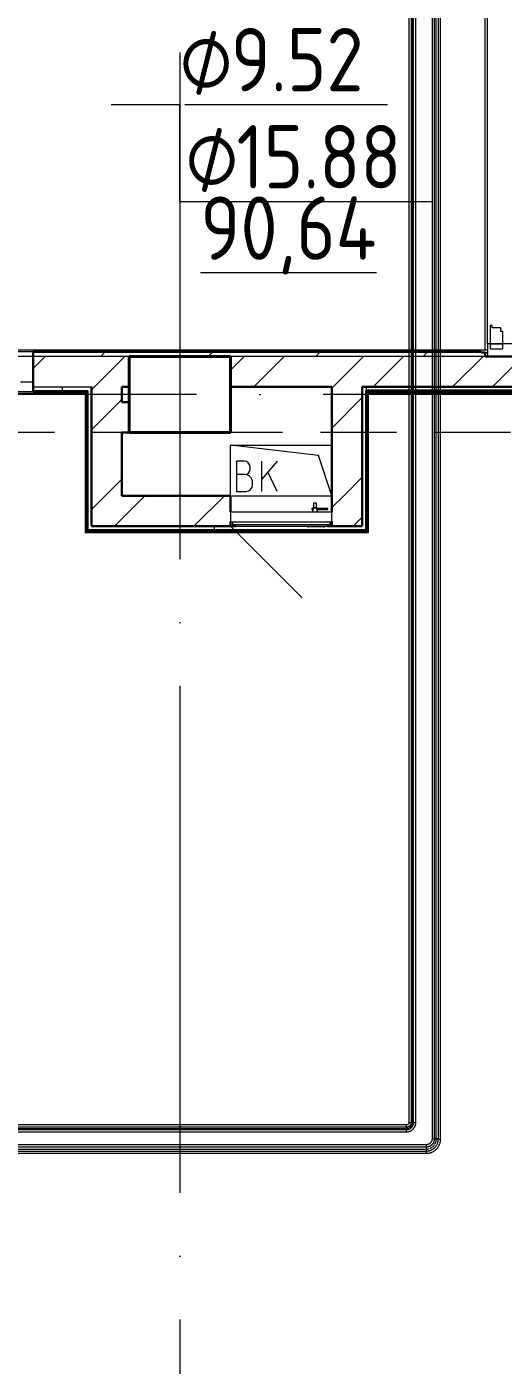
# Model space of a CAD drawing. Header units: millimetres. Extents: x -88595 to 880822, y -1054509 to -148035.
# Drawn here: x 408458 to 410340, y -280533 to -275251 of the extents above; entities that cross this region are included whole.
import ezdxf

# ---------------------------------------------------------------- set-up
doc = ezdxf.new("R2010")
doc.units = ezdxf.units.MM
for name, pattern in [('$8$ADSK_Осевая', [14, 10, -2, 0, -2]), ('ADSK_Линия сетки', [25, 20, -2.5, 0, -2.5]), ('ADSK_Сверху', [4.5, 3, -1.5])]:
    doc.linetypes.add(name, pattern=pattern)
for name, color, linetype, lineweight in [('Витраж', 7, 'Continuous', 9), ('Двери', 7, 'Continuous', 9), ('Изоляция', 7, 'Continuous', 18), ('Линии', 7, 'Continuous', 9), ('Марки', 7, 'Continuous', 20), ('Марки помещений', 7, 'Continuous', 20), ('Несущие колонны', 7, 'Continuous', 18), ('Оборудование', 7, 'Continuous', 18), ('Ограждение', 7, 'Continuous', 9), ('Оси', 7, 'Continuous', 9), ('Перекрытие', 7, 'Continuous', 18), ('Стены наружные', 7, 'Continuous', 18), ('Стены штриховка', 7, 'Continuous', 9), ('Трубопровод', 7, 'Continuous', 18), ('Трубопроводы', 7, 'Continuous', 18)]:
    doc.layers.add(name, color=color, linetype=linetype, lineweight=lineweight)
doc.styles.add('$1$GOST Common_9', font='GOST_Common.ttf', dxfattribs={"width": 0.9, "height": 250})
doc.styles.add('$5$GOST Common', font='GOST_Common.ttf', dxfattribs={"width": 0.9, "height": 250})
doc.styles.add('GOST Common_2', font='GOST_Common.ttf', dxfattribs={"width": 0.9, "height": 350})

# ---------------------------------------------------------------- blocks, each defined once
blk = doc.blocks.new('$0$ADSK_МедьПайка_Отвод-гнутая труба - Отвод _гнутая труба_-V37-В_Координация_3 этаж ОВ3')
at = {"layer": 'Трубопроводы', "color": 134, "true_color": 0x00a6a6}
for p, q in [((-39.7, 7.9), (-39.7, -7.9)), ((-39.7, 7.9), (-39.7, -7.9)), ((7.9, 39.7), (-7.9, 39.7)), ((7.9, 39.7), (-7.9, 39.7))]:
    blk.add_line(p, q, dxfattribs=at)
at = {"layer": 'Трубопроводы', "color": 134, "true_color": 0x00a6a6, "flags": 128}
for points in [[(-39.7, -7.9), (-37.8, -7.9), (-35.9, -7.8), (-34, -7.6), (-32.1, -7.3), (-30.2, -7), (-28.4, -6.6), (-26.5, -6.1), (-24.7, -5.5), (-22.9, -4.9), (-21.1, -4.2), (-19.4, -3.4), (-17.7, -2.6), (-16, -1.6), (-14.4, -0.7), (-12.8, 0.4), (-11.2, 1.5), (-9.7, 2.7), (-8.3, 3.9), (-6.9, 5.2), (-5.5, 6.5), (-4.2, 7.9), (-3, 9.3), (-1.8, 10.8), (-0.7, 12.4), (0.4, 14), (1.4, 15.6), (2.3, 17.2), (3.2, 18.9), (4, 20.7), (4.7, 22.4), (5.4, 24.2), (5.9, 26), (6.4, 27.9), (6.9, 29.7), (7.2, 31.6), (7.5, 33.5), (7.7, 35.4), (7.9, 37.3), (7.9, 39.2), (7.9, 39.7)], [(-7.9, 39.7), (-8, 38.4), (-8, 37.2), (-8.2, 35.9), (-8.3, 34.6), (-8.6, 33.4), (-8.9, 32.2), (-9.2, 30.9), (-9.6, 29.7), (-10, 28.5), (-10.4, 27.3), (-11, 26.2), (-11.5, 25), (-12.1, 23.9), (-12.8, 22.8), (-13.5, 21.8), (-14.2, 20.7), (-15, 19.7), (-15.8, 18.8), (-16.7, 17.8), (-17.6, 16.9), (-18.5, 16.1), (-19.5, 15.2), (-20.5, 14.4), (-21.5, 13.7), (-22.5, 13), (-23.6, 12.3), (-24.7, 11.7), (-25.9, 11.1), (-27, 10.6), (-28.2, 10.1), (-29.4, 9.7), (-30.6, 9.3), (-31.8, 8.9), (-33.1, 8.6), (-34.3, 8.4), (-35.6, 8.2), (-36.8, 8.1), (-38.1, 8), (-39.4, 7.9), (-39.7, 7.9)]]:
    blk.add_lwpolyline(points, dxfattribs=at)
blk = doc.blocks.new('$0$ADSK_МедьПайка_Отвод-гнутая труба - Отвод _гнутая труба_-V35-В_Координация_3 этаж ОВ3')
at = {"layer": 'Трубопроводы', "color": 190, "true_color": 0x8000ff}
for p, q in [((-23.8, 4.8), (-23.8, -4.8)), ((-23.8, 4.8), (-23.8, -4.8)), ((4.8, 23.8), (-4.8, 23.8)), ((4.8, 23.8), (-4.8, 23.8))]:
    blk.add_line(p, q, dxfattribs=at)
at = {"layer": 'Трубопроводы', "color": 190, "true_color": 0x8000ff, "flags": 128}
for points in [[(-23.8, -4.8), (-22.7, -4.7), (-21.5, -4.7), (-20.4, -4.6), (-19.2, -4.4), (-18.1, -4.2), (-17, -3.9), (-15.9, -3.6), (-14.8, -3.3), (-13.7, -2.9), (-12.7, -2.5), (-11.6, -2), (-10.6, -1.5), (-9.6, -1), (-8.6, -0.4), (-7.7, 0.2), (-6.7, 0.9), (-5.8, 1.6), (-5, 2.3), (-4.1, 3.1), (-3.3, 3.9), (-2.5, 4.7), (-1.8, 5.6), (-1.1, 6.5), (-0.4, 7.4), (0.2, 8.4), (0.8, 9.3), (1.4, 10.3), (1.9, 11.4), (2.4, 12.4), (2.8, 13.5), (3.2, 14.5), (3.6, 15.6), (3.9, 16.7), (4.1, 17.8), (4.3, 18.9), (4.5, 20.1), (4.6, 21.2), (4.7, 22.3), (4.8, 23.5), (4.8, 23.8)], [(-4.8, 23.8), (-4.8, 23), (-4.8, 22.3), (-4.9, 21.5), (-5, 20.8), (-5.1, 20), (-5.3, 19.3), (-5.5, 18.5), (-5.7, 17.8), (-6, 17.1), (-6.3, 16.4), (-6.6, 15.7), (-6.9, 15), (-7.3, 14.3), (-7.7, 13.7), (-8.1, 13), (-8.5, 12.4), (-9, 11.8), (-9.5, 11.2), (-10, 10.7), (-10.5, 10.1), (-11.1, 9.6), (-11.7, 9.1), (-12.3, 8.7), (-12.9, 8.2), (-13.5, 7.8), (-14.2, 7.4), (-14.8, 7), (-15.5, 6.7), (-16.2, 6.3), (-16.9, 6.1), (-17.6, 5.8), (-18.3, 5.6), (-19.1, 5.4), (-19.8, 5.2), (-20.6, 5), (-21.3, 4.9), (-22.1, 4.8), (-22.8, 4.8), (-23.6, 4.8), (-23.8, 4.8)]]:
    blk.add_lwpolyline(points, dxfattribs=at)
blk = doc.blocks.new('$0$ADSK_M_Трубы - Диаметр_8-160846-В_Координация_3 этаж ОВ3')
at = {"layer": 'Марки'}
blk.add_line((0, 0), (8, 0), dxfattribs=at)
blk = doc.blocks.new('$0$ADSK_M_Трубы - Диаметр_10-3265709-В_Координация_3 этаж ОВ3')
at = {"layer": 'Марки'}
blk.add_line((0, 0), (10, 0), dxfattribs=at)
blk = doc.blocks.new('3 этаж')
at = {"lineweight": 18}
for p, q in [((421490.7, 649483), (421143.9, 649523.9)), ((421143.9, 649323.9), (421143.9, 649523.9)), ((421143.9, 649523.9), (421543.9, 649523.9)), ((421543.9, 649323.9), (421490.7, 649483)), ((421197.2, 649461.1), (421167.2, 649461.1)), ((421167.2, 649461.1), (421167.2, 649341.1)), ((421220.5, 649427.8), (421220.5, 649437.8)), ((421327.2, 649461.1), (421267.2, 649389.6)), ((421267.2, 649341.1), (421267.2, 649461.1)), ((421200.5, 649407.8), (421167.2, 649407.8)), ((421230.5, 649367.8), (421230.5, 649377.8)), ((421327.2, 649341.1), (421291.2, 649418.2)), ((421167.2, 649341.1), (421203.8, 649341.1))]:
    blk.add_line(p, q, dxfattribs=at)
for centre, radius, start, end in [((421197.2, 649437.8), 23.3, 0, 90), ((421200.5, 649427.8), 20, 270, 0), ((421200.5, 649377.8), 30, 0, 90), ((421203.8, 649367.8), 26.7, 270, 0)]:
    blk.add_arc(centre, radius, start, end, dxfattribs=at)
at = {"layer": 'Витраж'}
blk.add_line((422158.9, 649923.9), (422158.9, 651928.9), dxfattribs=at)
at = {"layer": 'Витраж', "lineweight": 18, "extrusion": (0, 0, -1)}
for p, q in [((422158.9, 649923.9), (422158.9, 649873.9)), ((422168.9, 649923.9), (422158.9, 649923.9)), ((422258.9, 649923.9), (422218.9, 649923.9)), ((420363.9, 649873.9), (420313.9, 649873.9)), ((420363.9, 649773.9), (420363.9, 649873.9)), ((422158.9, 649873.9), (422258.9, 649873.9)), ((420313.9, 649773.9), (420363.9, 649773.9))]:
    blk.add_line(p, q, dxfattribs=at)
at = {"layer": 'Двери'}
for p, q in [((422176.9, 649995.9), (422168.9, 649995.9)), ((422168.9, 649995.9), (422168.9, 649923.9)), ((422176.9, 649986.9), (422176.9, 649995.9)), ((422210.9, 649986.9), (422176.9, 649986.9)), ((422210.9, 649972.9), (422210.9, 649986.9)), ((422218.9, 649972.9), (422210.9, 649972.9)), ((422218.9, 649923.9), (422218.9, 649972.9)), ((422218.9, 649923.9), (422168.9, 649923.9)), ((422168.9, 649923.9), (422168.9, 649903.9)), ((422168.9, 649923.9), (422218.9, 649923.9)), ((422168.9, 649903.9), (422218.9, 649903.9)), ((422218.9, 649903.9), (422218.9, 649923.9))]:
    blk.add_line(p, q, dxfattribs=at)
at = {"layer": 'Линии', "linetype": 'ADSK_Сверху', "ltscale": 100}
for p, q in [((446548.9, 649873.9), (413338.9, 649873.9)), ((446548.9, 649573.9), (413338.9, 649573.9))]:
    blk.add_line(p, q, dxfattribs=at)
at = {"layer": 'Несущие колонны', "lineweight": 40}
for p, q in [((420743.9, 649873.9), (421143.9, 649873.9)), ((420743.9, 649573.9), (420743.9, 649873.9)), ((421143.9, 649873.9), (420743.9, 649873.9)), ((421143.9, 649873.9), (421143.9, 649573.9)), ((420743.9, 649753.9), (420743.9, 649573.9)), ((421143.9, 649573.9), (421143.9, 649753.9)), ((421143.9, 649573.9), (420743.9, 649573.9)), ((420743.9, 649573.9), (421143.9, 649573.9))]:
    blk.add_line(p, q, dxfattribs=at)
at = {"layer": 'Несущие колонны'}
for p, q in [((420743.9, 649873.9), (420743.9, 649753.9)), ((421143.9, 649753.9), (421143.9, 649873.9))]:
    blk.add_line(p, q, dxfattribs=at)
at = {"layer": 'Оборудование'}
for p, q in [((421472.6, 649274.2), (421464.3, 649274.2)), ((421464.3, 649274.2), (421464.3, 649269.2)), ((421464.3, 649269.2), (421472.6, 649269.2)), ((421467.8, 649274.8), (421467.8, 649258.9)), ((421487.1, 649274.8), (421467.8, 649274.8)), ((421471.3, 649276.7), (421469.3, 649274.8)), ((421471.3, 649294.2), (421471.3, 649276.7)), ((421483.5, 649294.2), (421471.3, 649294.2)), ((421483.5, 649276.7), (421471.3, 649276.7)), ((421528.1, 649274.2), (421482.2, 649274.2)), ((421482.2, 649269.2), (421528.1, 649269.2)), ((421483.5, 649276.7), (421483.5, 649294.2)), ((421485.5, 649274.8), (421483.5, 649276.7)), ((421487.1, 649258.9), (421487.1, 649274.8)), ((421528.1, 649269.2), (421528.1, 649274.2)), ((421143.9, 649258.9), (421143.9, 649222.5)), ((421543.9, 649258.9), (421143.9, 649258.9)), ((421144.8, 649221.6), (421543, 649221.6)), ((421150.9, 649221.6), (421150.9, 649211.8)), ((421536.9, 649211.8), (421536.9, 649221.6)), ((421543.9, 649222.5), (421543.9, 649258.9)), ((421143.9, 649203.9), (421426.7, 648921)), ((421151.9, 649210.9), (421535.9, 649210.9)), ((421162.9, 649209.3), (421162.9, 649203.9)), ((421162.9, 649203.9), (421524.9, 649203.9)), ((421447.4, 649203.9), (421447.4, 649201.9)), ((421447.4, 649201.9), (421451.4, 649201.9)), ((421511.9, 649201.9), (421451.4, 649201.9)), ((421511.9, 649201.9), (421515.9, 649201.9)), ((421515.9, 649201.9), (421515.9, 649203.9)), ((421524.9, 649203.9), (421524.9, 649209.3))]:
    blk.add_line(p, q, dxfattribs=at)
for points, knots in [([(421143.9, 649222.5), (421143.9, 649222.4), (421143.9, 649222.2), (421144, 649222), (421144.2, 649221.8), (421144.3, 649221.7), (421144.5, 649221.6), (421144.6, 649221.6), (421144.7, 649221.6), (421144.8, 649221.6)], [-1, -1, -1, -1, -0.833333, -0.666667, -0.5, -0.333333, -0.25, -0.166667, 0, 0, 0, 0]), ([(421543, 649221.6), (421543.1, 649221.6), (421543.2, 649221.6), (421543.3, 649221.6), (421543.5, 649221.7), (421543.6, 649221.8), (421543.8, 649222), (421543.9, 649222.2), (421543.9, 649222.4), (421543.9, 649222.5)], [0, 0, 0, 0, 0.166667, 0.25, 0.333333, 0.5, 0.666667, 0.833333, 1, 1, 1, 1]), ([(421150.9, 649211.8), (421150.9, 649211.7), (421150.9, 649211.6), (421151, 649211.4), (421151.1, 649211.2), (421151.3, 649211.1), (421151.4, 649211), (421151.5, 649210.9), (421151.6, 649210.9), (421151.8, 649210.9), (421151.9, 649210.9)], [-1, -1, -1, -1, -0.833333, -0.666667, -0.541667, -0.416667, -0.333333, -0.25, -0.166667, 0, 0, 0, 0]), ([(421161.4, 649210.9), (421161.5, 649210.9), (421161.7, 649210.8), (421162, 649210.7), (421162.1, 649210.7), (421162.3, 649210.5), (421162.5, 649210.4), (421162.6, 649210.3), (421162.7, 649210.1), (421162.8, 649209.9), (421162.9, 649209.7), (421162.9, 649209.5), (421162.9, 649209.3)], [-1, -1, -1, -1, -0.833333, -0.75, -0.666667, -0.583333, -0.5, -0.416667, -0.333333, -0.25, -0.166667, 0, 0, 0, 0]), ([(421524.9, 649209.3), (421524.9, 649209.5), (421524.9, 649209.7), (421525, 649209.9), (421525.1, 649210.1), (421525.2, 649210.3), (421525.3, 649210.4), (421525.5, 649210.5), (421525.7, 649210.7), (421525.8, 649210.7), (421526.1, 649210.8), (421526.3, 649210.9), (421526.4, 649210.9)], [0, 0, 0, 0, 0.166667, 0.25, 0.333333, 0.416667, 0.5, 0.583333, 0.666667, 0.75, 0.833333, 1, 1, 1, 1]), ([(421535.9, 649210.9), (421536, 649210.9), (421536.2, 649210.9), (421536.3, 649210.9), (421536.4, 649211), (421536.5, 649211.1), (421536.7, 649211.2), (421536.8, 649211.4), (421536.9, 649211.6), (421536.9, 649211.7), (421536.9, 649211.8)], [0, 0, 0, 0, 0.166667, 0.25, 0.333333, 0.416667, 0.541667, 0.666667, 0.833333, 1, 1, 1, 1])]:
    blk.add_open_spline(points, degree=3, knots=knots, dxfattribs=at)
at = {"layer": 'Ограждение'}
for p, q in [((422158.9, 649898.9), (416823.9, 649898.9)), ((422149.3, 649888.9), (422158.9, 649888.9)), ((416823.9, 649728.9), (420568.9, 649728.9)), ((420573.9, 649733.9), (420568.9, 649728.9)), ((420568.9, 649728.9), (420568.9, 649178.9)), ((421688.9, 649728.9), (421683.9, 649733.9)), ((421688.9, 649178.9), (421688.9, 649728.9)), ((421688.9, 649728.9), (424448.9, 649728.9)), ((420568.9, 649178.9), (420573.9, 649183.9)), ((420568.9, 649178.9), (421688.9, 649178.9)), ((421688.9, 649178.9), (421683.9, 649183.9))]:
    blk.add_line(p, q, dxfattribs=at)
at = {"layer": 'Оси', "linetype": 'ADSK_Линия сетки', "ltscale": 100}
for p, q in [((420943.9, 661073.9), (420943.9, 629947.7)), ((466011.2, 649723.9), (389071.6, 649723.9))]:
    blk.add_line(p, q, dxfattribs=at)
at = {"layer": 'Перекрытие', "color": 49, "true_color": 0x464646}
for p, q in [((421143.9, 649323.9), (421143.9, 649523.9)), ((421143.9, 649523.9), (421543.9, 649523.9))]:
    blk.add_line(p, q, dxfattribs=at)
at = {"layer": 'Стены наружные'}
for p, q in [((422149.3, 649898.9), (422149.3, 651953.9)), ((416913.9, 649893.9), (420363.9, 649893.9)), ((420743.9, 649753.9), (420743.9, 649873.9)), ((421143.9, 649873.9), (421143.9, 649753.9)), ((420363.9, 649733.9), (416913.9, 649733.9)), ((421143.9, 649323.9), (421543.9, 649323.9))]:
    blk.add_line(p, q, dxfattribs=at)
at = {"layer": 'Стены наружные', "lineweight": 30}
for p, q in [((420363.9, 649893.9), (420363.9, 649733.9)), ((422134.3, 649893.9), (420363.9, 649893.9)), ((420743.9, 649873.9), (421143.9, 649873.9)), ((422134.3, 649888.9), (422134.3, 649893.9)), ((422149.3, 649888.9), (422134.3, 649888.9)), ((422149.3, 649873.9), (422149.3, 649888.9)), ((422149.3, 649873.9), (424593.9, 649873.9)), ((420593.9, 649203.9), (420593.9, 649753.9)), ((420713.9, 649753.9), (420743.9, 649753.9)), ((420713.9, 649693.9), (420713.9, 649753.9)), ((421143.9, 649753.9), (421543.9, 649753.9)), ((421543.9, 649753.9), (421543.9, 649258.9)), ((421663.9, 649753.9), (424473.9, 649753.9)), ((421663.9, 649203.9), (421663.9, 649753.9)), ((420363.9, 649733.9), (420573.9, 649733.9)), ((420573.9, 649733.9), (420573.9, 649183.9)), ((420578.9, 649738.9), (420578.9, 649188.9)), ((420743.9, 649693.9), (420713.9, 649693.9)), ((420743.9, 649573.9), (420743.9, 649693.9)), ((421678.9, 649188.9), (421678.9, 649738.9)), ((421678.9, 649738.9), (424458.9, 649738.9)), ((421683.9, 649183.9), (421683.9, 649733.9)), ((421683.9, 649733.9), (424453.9, 649733.9)), ((420713.9, 649323.9), (420713.9, 649573.9)), ((420713.9, 649573.9), (420743.9, 649573.9)), ((421143.9, 649323.9), (420713.9, 649323.9)), ((421143.9, 649258.9), (421143.9, 649323.9)), ((421143.9, 649203.9), (421143.9, 649222.2)), ((421543.9, 649222.2), (421543.9, 649203.9)), ((420573.9, 649183.9), (421683.9, 649183.9)), ((420578.9, 649188.9), (421678.9, 649188.9)), ((421162.9, 649203.9), (420593.9, 649203.9)), ((421663.9, 649203.9), (421524.9, 649203.9))]:
    blk.add_line(p, q, dxfattribs=at)
at = {"layer": 'Стены наружные', "linetype": 'Continuous', "lineweight": 9}
for p, q in [((420363.9, 649889.3), (420368.5, 649893.9)), ((420363.9, 649825.8), (420411.9, 649873.9)), ((420434.2, 649888.9), (420439.2, 649893.9)), ((420504.9, 649888.9), (420509.9, 649893.9)), ((420575.6, 649888.9), (420580.6, 649893.9)), ((420606.2, 649753.9), (420726.2, 649873.9)), ((420631.3, 649873.9), (420646.3, 649888.9)), ((420646.3, 649888.9), (420651.3, 649893.9)), ((420717, 649888.9), (420722, 649893.9)), ((420787.7, 649888.9), (420792.7, 649893.9)), ((420858.4, 649888.9), (420863.4, 649893.9)), ((420929.2, 649888.9), (420934.2, 649893.9)), ((420999.9, 649888.9), (421004.9, 649893.9)), ((421055.6, 649873.9), (421070.6, 649888.9)), ((421070.6, 649888.9), (421075.6, 649893.9)), ((421141.3, 649888.9), (421146.3, 649893.9)), ((421143.9, 649820.1), (421197.7, 649873.9)), ((421212, 649888.9), (421217, 649893.9)), ((421234.9, 649753.9), (421354.9, 649873.9)), ((421282.7, 649888.9), (421287.7, 649893.9)), ((421353.4, 649888.9), (421358.4, 649893.9)), ((421424.1, 649888.9), (421429.1, 649893.9)), ((421479.8, 649873.9), (421494.8, 649888.9)), ((421494.8, 649888.9), (421499.8, 649893.9)), ((421549.2, 649753.9), (421669.2, 649873.9)), ((421565.6, 649888.9), (421570.6, 649893.9)), ((421636.3, 649888.9), (421641.3, 649893.9)), ((421706.3, 649753.9), (421826.3, 649873.9)), ((421707, 649888.9), (421712, 649893.9)), ((421777.7, 649888.9), (421782.7, 649893.9)), ((421848.4, 649888.9), (421853.4, 649893.9)), ((421904.1, 649873.9), (421919.1, 649888.9)), ((421919.1, 649888.9), (421924.1, 649893.9)), ((421989.8, 649888.9), (421994.8, 649893.9)), ((422020.6, 649753.9), (422140.6, 649873.9)), ((422060.5, 649888.9), (422065.5, 649893.9)), ((422131.2, 649888.9), (422134.3, 649891.9)), ((422177.8, 649753.9), (422297.8, 649873.9)), ((420479.9, 649738.9), (420479.9, 649753.9)), ((420593.9, 649741.5), (420606.2, 649753.9)), ((421543.9, 649748.6), (421549.2, 649753.9)), ((421679.9, 649738.9), (421679.9, 649753.9)), ((420420.6, 649733.9), (420425.6, 649738.9)), ((420491.3, 649733.9), (420496.3, 649738.9)), ((420562, 649733.9), (420567, 649738.9)), ((420593.9, 649584.4), (420703.4, 649693.9)), ((420703.4, 649693.9), (420713.9, 649704.4)), ((421543.9, 649591.4), (421663.9, 649711.4)), ((421678.9, 649719.4), (421683.9, 649724.4)), ((421693.4, 649733.9), (421698.4, 649738.9)), ((421764.1, 649733.9), (421769.1, 649738.9)), ((421834.8, 649733.9), (421839.8, 649738.9)), ((421905.5, 649733.9), (421910.5, 649738.9)), ((421976.2, 649733.9), (421981.2, 649738.9)), ((422047, 649733.9), (422052, 649738.9)), ((422117.7, 649733.9), (422122.7, 649738.9)), ((422188.4, 649733.9), (422193.4, 649738.9)), ((420573.9, 649675), (420578.9, 649680)), ((421678.9, 649648.7), (421683.9, 649653.7)), ((420573.9, 649604.3), (420578.9, 649609.3)), ((420573.9, 649533.6), (420578.9, 649538.6)), ((421678.9, 649577.9), (421683.9, 649582.9)), ((421678.9, 649507.2), (421683.9, 649512.2)), ((420573.9, 649462.9), (420578.9, 649467.9)), ((421678.9, 649436.5), (421683.9, 649441.5)), ((420573.9, 649392.2), (420578.9, 649397.2)), ((420593.9, 649270.1), (420713.9, 649390.1)), ((421590.6, 649323.9), (421663.9, 649397.1)), ((420573.9, 649321.5), (420578.9, 649326.5)), ((420713.9, 649232.9), (420804.9, 649323.9)), ((420999.2, 649203.9), (421119.2, 649323.9)), ((421543.9, 649277.1), (421590.6, 649323.9)), ((421678.9, 649365.8), (421683.9, 649370.8)), ((421678.9, 649295.1), (421683.9, 649300.1)), ((420573.9, 649250.8), (420578.9, 649255.8)), ((420684.9, 649203.9), (420713.9, 649232.9)), ((421627.8, 649203.9), (421663.9, 649240)), ((421678.9, 649224.4), (421683.9, 649229.4)), ((420577.7, 649183.9), (420578.9, 649185)), ((420578.9, 649185), (420582.7, 649188.9)), ((420648.4, 649183.9), (420653.4, 649188.9)), ((420719.1, 649183.9), (420724.1, 649188.9)), ((420789.8, 649183.9), (420794.8, 649188.9)), ((420860.6, 649183.9), (420865.6, 649188.9)), ((420931.3, 649183.9), (420936.3, 649188.9)), ((421002, 649183.9), (421007, 649188.9)), ((421072.7, 649183.9), (421077.7, 649188.9)), ((421079.9, 649188.9), (421079.9, 649203.9)), ((421143.4, 649183.9), (421148.4, 649188.9)), ((421214.1, 649183.9), (421219.1, 649188.9)), ((421284.8, 649183.9), (421289.8, 649188.9)), ((421355.5, 649183.9), (421360.5, 649188.9)), ((421426.2, 649183.9), (421431.2, 649188.9)), ((421497, 649183.9), (421502, 649188.9)), ((421567.7, 649183.9), (421572.7, 649188.9)), ((421638.4, 649183.9), (421643.4, 649188.9))]:
    blk.add_line(p, q, dxfattribs=at)
at = {"layer": 'Стены штриховка'}
for p, q in [((422134.3, 649888.9), (420363.9, 649888.9)), ((420743.9, 649873.9), (420363.9, 649873.9)), ((422149.3, 649873.9), (421143.9, 649873.9)), ((420363.9, 649753.9), (420593.9, 649753.9)), ((420363.9, 649738.9), (420578.9, 649738.9))]:
    blk.add_line(p, q, dxfattribs=at)
at = {"layer": 'Марки помещений', "style": 'GOST Common_2', "width": 0.9}
blk.add_text('%%U90,64', height=250, dxfattribs=at).set_placement((421024.7, 650255.4))

msp = doc.modelspace()

# ---------------------------------------------------------------- linework, layer by layer
at = {"layer": 'Изоляция', "color": 190, "true_color": 0x8000ff}
for p, q in [((409967.2, -274685.1), (409967.2, -279574.9)), ((409994.7, -279574.9), (409994.7, -274686.6)), ((409957.1, -279585), (408214.4, -279585)), ((409957.1, -279585), (409957.1, -279612.5)), ((409967.2, -279574.9), (409994.7, -279574.9)), ((408222.6, -279612.5), (409957.1, -279612.5))]:
    msp.add_line(p, q, dxfattribs=at)
at = {"layer": 'Изоляция', "color": 134, "true_color": 0x00a6a6}
for p, q in [((410058.7, -274790.1), (410058.7, -279640.3)), ((410092.6, -279640.3), (410092.6, -274793.2)), ((410058.7, -279640.3), (410092.6, -279640.3)), ((410035.9, -279663), (408258.4, -279663)), ((408265.8, -279696.9), (410035.9, -279696.9)), ((410035.9, -279663), (410035.9, -279696.9))]:
    msp.add_line(p, q, dxfattribs=at)
at = {"layer": 'Изоляция', "color": 190, "true_color": 0x8000ff, "flags": 128}
for points in [[(409957.1, -279612.5), (409958.6, -279612.5), (409960.1, -279612.4), (409961.6, -279612.2), (409963.1, -279612), (409964.6, -279611.7), (409966, -279611.4), (409967.5, -279611), (409968.9, -279610.6), (409970.4, -279610.1), (409971.7, -279609.5), (409973.1, -279608.9), (409974.5, -279608.2), (409975.8, -279607.5), (409977.1, -279606.8), (409978.3, -279605.9), (409979.5, -279605.1), (409980.7, -279604.1), (409981.9, -279603.2), (409983, -279602.2), (409984.1, -279601.1), (409985.1, -279600), (409986.1, -279598.9), (409987, -279597.7), (409987.9, -279596.5), (409988.7, -279595.2), (409989.5, -279593.9), (409990.2, -279592.6), (409990.9, -279591.3), (409991.6, -279589.9), (409992.1, -279588.5), (409992.6, -279587.1), (409993.1, -279585.7), (409993.5, -279584.2), (409993.8, -279582.8), (409994.1, -279581.3), (409994.4, -279579.8), (409994.5, -279578.3), (409994.6, -279576.8), (409994.7, -279575.3), (409994.7, -279574.9)], [(409967.2, -279574.9), (409967.2, -279575.3), (409967.1, -279575.7), (409967.1, -279576.1), (409967, -279576.5), (409967, -279576.9), (409966.9, -279577.3), (409966.8, -279577.7), (409966.6, -279578.1), (409966.5, -279578.5), (409966.4, -279578.8), (409966.2, -279579.2), (409966, -279579.6), (409965.8, -279579.9), (409965.6, -279580.3), (409965.4, -279580.6), (409965.2, -279580.9), (409964.9, -279581.2), (409964.7, -279581.5), (409964.4, -279581.8), (409964.1, -279582.1), (409963.8, -279582.4), (409963.5, -279582.7), (409963.2, -279582.9), (409962.9, -279583.2), (409962.5, -279583.4), (409962.2, -279583.6), (409961.9, -279583.8), (409961.5, -279584), (409961.1, -279584.1), (409960.8, -279584.3), (409960.4, -279584.4), (409960, -279584.5), (409959.6, -279584.7), (409959.2, -279584.7), (409958.8, -279584.8), (409958.4, -279584.9), (409958, -279584.9), (409957.6, -279585), (409957.2, -279585), (409957.1, -279585)]]:
    msp.add_lwpolyline(points, dxfattribs=at)
at = {"layer": 'Изоляция', "color": 134, "true_color": 0x00a6a6, "flags": 128}
for points in [[(410035.9, -279696.9), (410038.2, -279696.9), (410040.4, -279696.7), (410042.7, -279696.5), (410044.9, -279696.2), (410047.2, -279695.8), (410049.4, -279695.3), (410051.6, -279694.7), (410053.7, -279694), (410055.9, -279693.3), (410058, -279692.4), (410060, -279691.5), (410062.1, -279690.5), (410064.1, -279689.4), (410066, -279688.3), (410067.9, -279687), (410069.7, -279685.7), (410071.5, -279684.3), (410073.3, -279682.9), (410074.9, -279681.3), (410076.6, -279679.7), (410078.1, -279678.1), (410079.6, -279676.4), (410081, -279674.6), (410082.3, -279672.8), (410083.6, -279670.9), (410084.8, -279669), (410085.9, -279667), (410086.9, -279665), (410087.8, -279662.9), (410088.7, -279660.8), (410089.5, -279658.7), (410090.2, -279656.5), (410090.8, -279654.3), (410091.3, -279652.1), (410091.7, -279649.9), (410092.1, -279647.7), (410092.3, -279645.4), (410092.5, -279643.2), (410092.6, -279640.9), (410092.6, -279640.3)], [(410058.7, -279640.3), (410058.7, -279641.2), (410058.6, -279642.1), (410058.5, -279643), (410058.4, -279643.9), (410058.2, -279644.8), (410058, -279645.7), (410057.8, -279646.6), (410057.5, -279647.4), (410057.2, -279648.3), (410056.9, -279649.1), (410056.5, -279650), (410056.1, -279650.8), (410055.7, -279651.6), (410055.2, -279652.4), (410054.7, -279653.1), (410054.2, -279653.9), (410053.6, -279654.6), (410053, -279655.3), (410052.4, -279656), (410051.8, -279656.6), (410051.1, -279657.2), (410050.4, -279657.8), (410049.7, -279658.4), (410049, -279658.9), (410048.2, -279659.4), (410047.4, -279659.9), (410046.6, -279660.4), (410045.8, -279660.8), (410045, -279661.1), (410044.2, -279661.5), (410043.3, -279661.8), (410042.4, -279662.1), (410041.6, -279662.3), (410040.7, -279662.5), (410039.8, -279662.7), (410038.9, -279662.8), (410038, -279662.9), (410037.1, -279663), (410036.2, -279663), (410035.9, -279663)]]:
    msp.add_lwpolyline(points, dxfattribs=at)
at = {"layer": 'Марки'}
for p, q in [((408792, -275557.1), (409061.7, -275557.1)), ((409061.7, -275557.1), (409061.7, -275940.4))]:
    msp.add_line(p, q, dxfattribs=at)
at = {"layer": 'Трубопровод', "color": 190, "linetype": 'Continuous', "true_color": 0x8000ff}
for p, q in [((409976.2, -274682.9), (409976.2, -279574.9)), ((409985.7, -279574.9), (409985.7, -274682.9)), ((409957.1, -279594), (408214.4, -279594)), ((408214.4, -279603.5), (409957.1, -279603.5))]:
    msp.add_line(p, q, dxfattribs=at)
at = {"layer": 'Трубопровод', "color": 190, "true_color": 0x8000ff}
for p, q in [((409980.9, -279574.9), (409980.9, -274682.9)), ((409980.9, -279574.9), (409980.9, -274682.9)), ((408214.4, -279598.7), (409957.1, -279598.7)), ((408214.4, -279598.7), (409957.1, -279598.7))]:
    msp.add_line(p, q, dxfattribs=at)
at = {"layer": 'Трубопровод', "color": 134, "linetype": 'Continuous', "true_color": 0x00a6a6}
for p, q in [((410067.7, -274784.7), (410067.7, -279640.3)), ((410083.6, -279640.3), (410083.6, -274784.7)), ((410035.9, -279672), (408258.4, -279672)), ((408258.4, -279687.9), (410035.9, -279687.9))]:
    msp.add_line(p, q, dxfattribs=at)
at = {"layer": 'Трубопровод', "color": 134, "true_color": 0x00a6a6}
for p, q in [((410075.6, -279640.3), (410075.6, -274784.7)), ((410075.6, -279640.3), (410075.6, -274784.7)), ((408258.4, -279680), (410035.9, -279680)), ((408258.4, -279680), (410035.9, -279680))]:
    msp.add_line(p, q, dxfattribs=at)
at = {"layer": 'Трубопроводы', "color": 190, "linetype": '$8$ADSK_Осевая', "true_color": 0x8000ff}
msp.add_arc((409957.1, -279574.9), 23.8, 270, 0, dxfattribs=at)
at = {"layer": 'Трубопроводы', "color": 134, "linetype": '$8$ADSK_Осевая', "true_color": 0x00a6a6}
msp.add_arc((410035.9, -279640.3), 39.7, 270, 0, dxfattribs=at)

# ---------------------------------------------------------------- block references
at = {"layer": 'Марки', "xscale": 99.99999999999993, "yscale": 99.99999999999993, "zscale": 99.99999999999993}
for name, p in [('$0$ADSK_M_Трубы - Диаметр_8-160846-В_Координация_3 этаж ОВ3', (409082.4, -275557.1)), ('$0$ADSK_M_Трубы - Диаметр_10-3265709-В_Координация_3 этаж ОВ3', (409061.7, -275940.4))]:
    msp.add_blockref(name, p, dxfattribs=at)
at = {"layer": 'Оборудование', "color": 5, "true_color": 0x0000ff}
msp.add_blockref('3 этаж', (-11880.6, -926425.8), dxfattribs=at)
at = {"layer": 'Трубопроводы', "color": 190, "true_color": 0x8000ff}
msp.add_blockref('$0$ADSK_МедьПайка_Отвод-гнутая труба - Отвод _гнутая труба_-V35-В_Координация_3 этаж ОВ3', (409980.9, -279598.7), dxfattribs=at)
at = {"layer": 'Трубопроводы', "color": 134, "true_color": 0x00a6a6}
msp.add_blockref('$0$ADSK_МедьПайка_Отвод-гнутая труба - Отвод _гнутая труба_-V37-В_Координация_3 этаж ОВ3', (410075.6, -279680), dxfattribs=at)

# ---------------------------------------------------------------- texts
at = {"layer": 'Марки', "lineweight": 9, "char_height": 250, "attachment_point": 1}
for s, insert, width, style in [('\\fGOST Common|b0|i0|c254|p34|;\\W.9;⌀', (409061.7, -275255.5), 245.316, '$1$GOST Common_9'), ('9.52', (409264.1, -275255.5), 663.797, '$5$GOST Common'), ('15.88', (409286.6, -275638.8), 800.886, '$5$GOST Common'), ('\\fGOST Common|b0|i0|c254|p34|;\\W.9;⌀', (409084.2, -275638.8), 245.316, '$1$GOST Common_9')]:
    msp.add_mtext(s, dxfattribs=dict(at, insert=insert, width=width, style=style))

doc.saveas('drawing.dxf')
